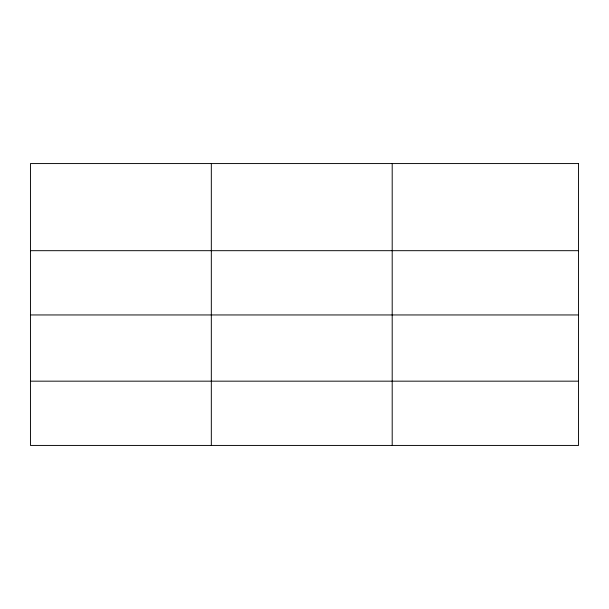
<?xml version="1.0" encoding="UTF-8"?>
<svg xmlns="http://www.w3.org/2000/svg" width="609" height="609" viewBox="0 0 609 609"><rect width="100%" height="100%" fill="white"/><g stroke="black" fill="none" stroke-linecap="round" stroke-linejoin="round"><path stroke-width="0.91" d="M30.45 250.687L578.55 250.687M30.45 314.952L578.55 314.952M30.45 381.165L578.55 381.165M392.196 163.57L392.196 445.43M211.323 163.57L211.323 445.43M578.55 163.57L30.45 163.57L30.45 445.43L578.55 445.43L578.55 163.57"/></g></svg>
